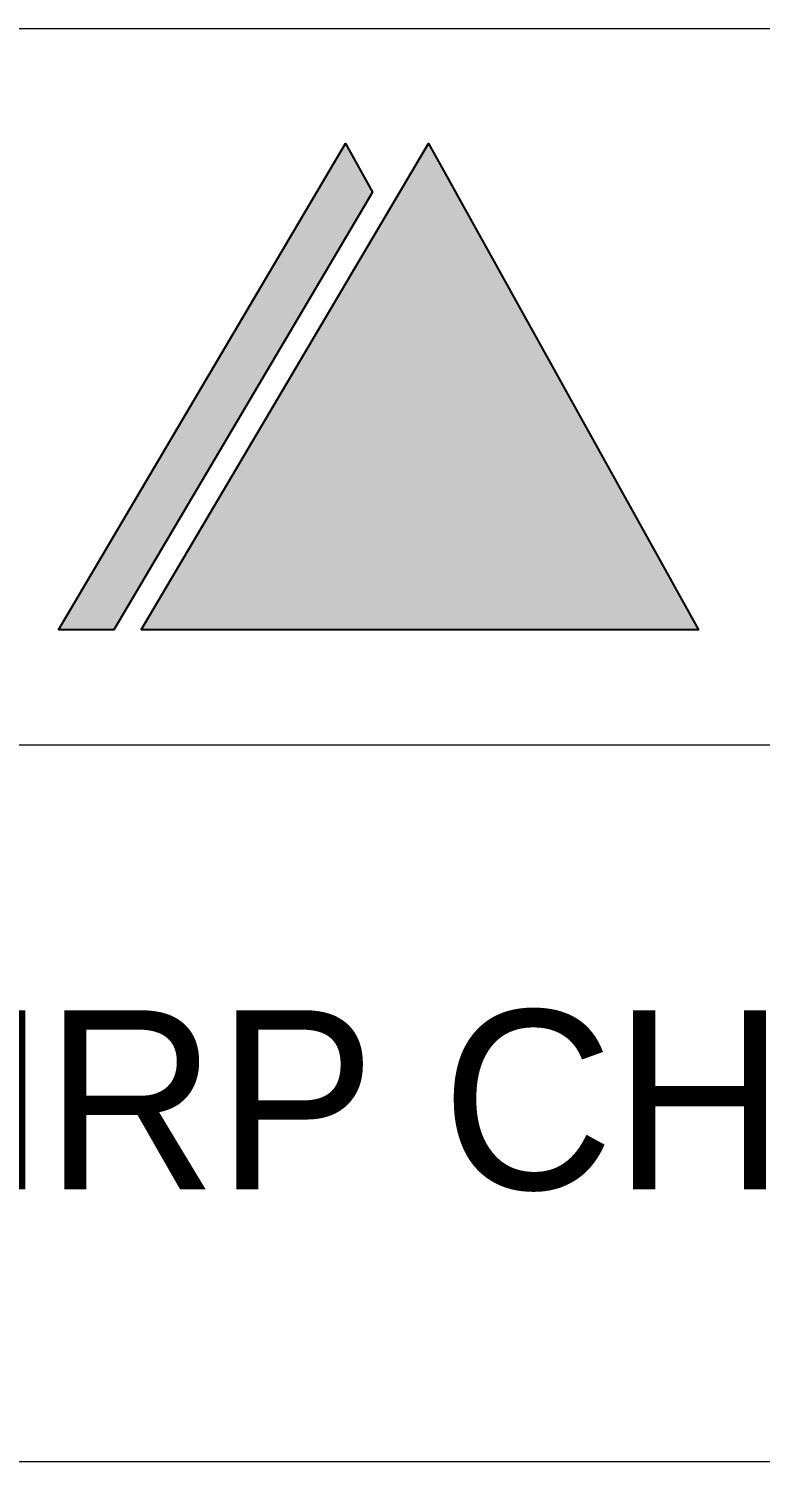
# Model space of a CAD drawing. Header units: millimetres. Extents: x -300 to 383236, y -195106 to -144646.
# Drawn here: x 372647 to 374380, y -190050 to -186657 of the extents above; entities that cross this region are included whole.
import ezdxf
from ezdxf.enums import TextEntityAlignment as Align

# ---------------------------------------------------------------- set-up
doc = ezdxf.new("R2010")
doc.units = ezdxf.units.MM
doc.header["$LTSCALE"] = 60
doc.layers.add('1', color=7, linetype='Continuous')
doc.layers.add('Layer 1', color=7, linetype='Continuous')
doc.layers.add('TAN-TIT', color=30, linetype='Continuous', lineweight=0)
doc.styles.add('KJR', font='arial.ttf', dxfattribs={"width": 0.8})

# ---------------------------------------------------------------- blocks, each defined once
blk = doc.blocks.new('BORDER')
h = blk.add_hatch(color=256)
h.dxf.hatch_style = 1
h.paths.add_polyline_path([(205662, 27257), (203394, 23418), (207793, 23418)])
h.paths.add_polyline_path([(205220, 26872), (205007, 27257), (202740, 23418), (203179, 23418)])
at = {"layer": 'Layer 1'}
for points in [[(202740, 23418), (205007, 27257), (205220, 26872), (203179, 23418), (202740, 23418)], [(203394, 23418), (205662, 27257), (207793, 23418), (203394, 23418)]]:
    blk.add_lwpolyline(points, dxfattribs=at)
at = {"layer": 'TAN-TIT'}
for p, q in [((193237, 28163), (232823, 28163)), ((193237, 22508), (232823, 22508)), ((193237, 16852), (232823, 16852))]:
    blk.add_line(p, q, dxfattribs=at)
at = {"style": 'KJR', "width": 0.9519}
blk.add_text('MMRP CHALK RIVER PROJECT', height=1413.79, dxfattribs=at).set_placement((199500, 19000), (227600, 19000), align=Align.FIT)

msp = doc.modelspace()

# ---------------------------------------------------------------- block references
at = {"layer": '1', "xscale": 0.3, "yscale": 0.3, "zscale": 0.3}
msp.add_blockref('BORDER', (311895.7, -195106.1), dxfattribs=at)

doc.saveas('drawing.dxf')
